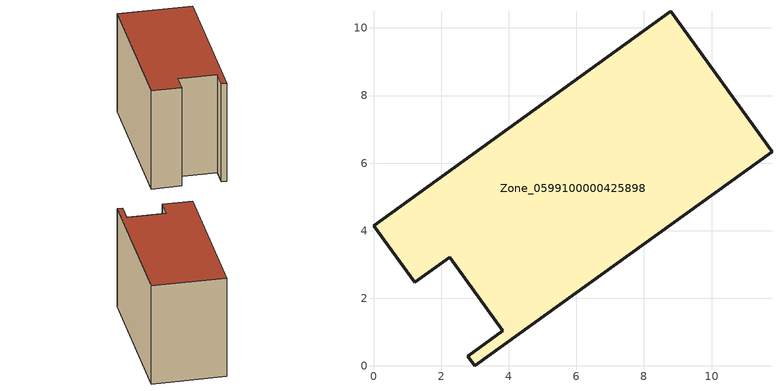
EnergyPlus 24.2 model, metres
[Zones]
Zone_0599100000425898
 floor ground (C_G): 8.79,10.5 11.79,6.34 3,0 2.79,0.29 3.83,1.04 2.25,3.22 1.22,2.47 0,4.16 z0
 wall outside (C_F): 11.79,6.34 8.79,10.5 0,4.16 1.22,2.47 2.25,3.22 3.83,1.04 2.79,0.29 3,0 11.79,6.34 z0:7.42
 roof outside (C_R): 3,0 11.79,6.34 8.79,10.5 0,4.16 1.22,2.47 2.25,3.22 3.83,1.04 2.79,0.29 z7.42
[BUILDING]
Pand.0599100000425898: North Axis=0; Terrain=City; Loads Convergence Tolerance Value=0.04; Temperature Convergence Tolerance Value=0.4; Solar Distribution=FullExterior; Maximum Number of Warmup Days=25; Minimum Number of Warmup Days=1
[Site:Location]
Rotterdam.The.Hague.AP_ZH_NLD Design_Conditions: Latitude=51.96; Longitude=4.45; Time Zone=1; Elevation=-4.5
[SITE:GROUNDTEMPERATURE:BUILDINGSURFACE]
18, 18, 18, 18, 18, 18, 18, 18, 18, 18, 18, 18
[MATERIAL] Thermal Absorptance=0.9; Solar Absorptance=0.7; Visible Absorptance=0.7
Name | Roughness | Thickness | Conductivity | Density | Specific Heat
G.TI.2006-2014 | MediumSmooth | 0.15 | 0.06 | 540 | 1210
F.TI.2006-2014 | Rough | 0.3 | 0.12 | 1920 | 840
R.TI.2006-2014 | MediumRough | 0.2 | 0.08 | 1500 | 1000
[CONSTRUCTION]
C_G: G.TI.2006-2014
C_F: F.TI.2006-2014
C_R: R.TI.2006-2014
[ZONE]
Zone_0599100000425898: Type=1; Multiplier=1; Ceiling Height=Autocalculate; Volume=Autocalculate; Floor Area=autocalculate; Part of Total Floor Area=Yes
[ZONEINFILTRATION:DESIGNFLOWRATE]
Infil_Zone_0599100000425898: Zone or ZoneList or Space or SpaceList=Zone_0599100000425898; Schedule=AlwaysOn; Design Flow Rate Calculation Method=Flow/Area; Flow Rate per Floor Area=0.0015; Constant Term Coefficient=1; Temperature Term Coefficient=0; Velocity Term Coefficient=0; Velocity Squared Term Coefficient=0
[HVACTEMPLATE:ZONE:IDEALLOADSAIRSYSTEM]
Zone_0599100000425898: Maximum Heating Supply Air Temperature=50; Minimum Cooling Supply Air Temperature=13; Maximum Heating Supply Air Humidity Ratio=0.0156; Minimum Cooling Supply Air Humidity Ratio=0.0077; Heating Limit=NoLimit; Cooling Limit=NoLimit; Dehumidification Control Type=ConstantSensibleHeatRatio; Cooling Sensible Heat Ratio=0.7; Dehumidification Setpoint=60; Humidification Control Type=None; Humidification Setpoint=30; Outdoor Air Method=None; Outdoor Air Flow Rate per Person=0.00944; Outdoor Air Flow Rate per Zone Floor Area=0; Outdoor Air Flow Rate per Zone=0; Demand Controlled Ventilation Type=None; Outdoor Air Economizer Type=NoEconomizer; Heat Recovery Type=None; Sensible Heat Recovery Effectiveness=0.7; Latent Heat Recovery Effectiveness=0.65
[ZONECONTROL:THERMOSTAT]
ThermostatControl_Zone_0599100000425898: Zone or ZoneList=Zone_0599100000425898; Control Type Schedule=DualSetpointControlType; Control 1=Thermostat_Zone_0599100000425898; Temperature Difference Between Cutout And Setpoint=0
[THERMOSTATSETPOINT:DUALSETPOINT]
Thermostat_Zone_0599100000425898: Heating Setpoint Temperature Schedule=HeatingSetpoint_Zone_0599100000425898; Cooling Setpoint Temperature Schedule=CoolingSetpoint_Zone_0599100000425898
[SCHEDULE:COMPACT]
HeatingSetpoint_Zone_0599100000425898: Through: 12/31, For: AllDays, Until: 24:00, 21
CoolingSetpoint_Zone_0599100000425898: Through: 12/31, For: AllDays, Until: 24:00, 24
DualSetpointControlType: Through: 12/31, For: AllDays, Until: 24:00, 4
AlwaysOn: Through: 12/31, For: AllDays, Until: 24:00, 1
